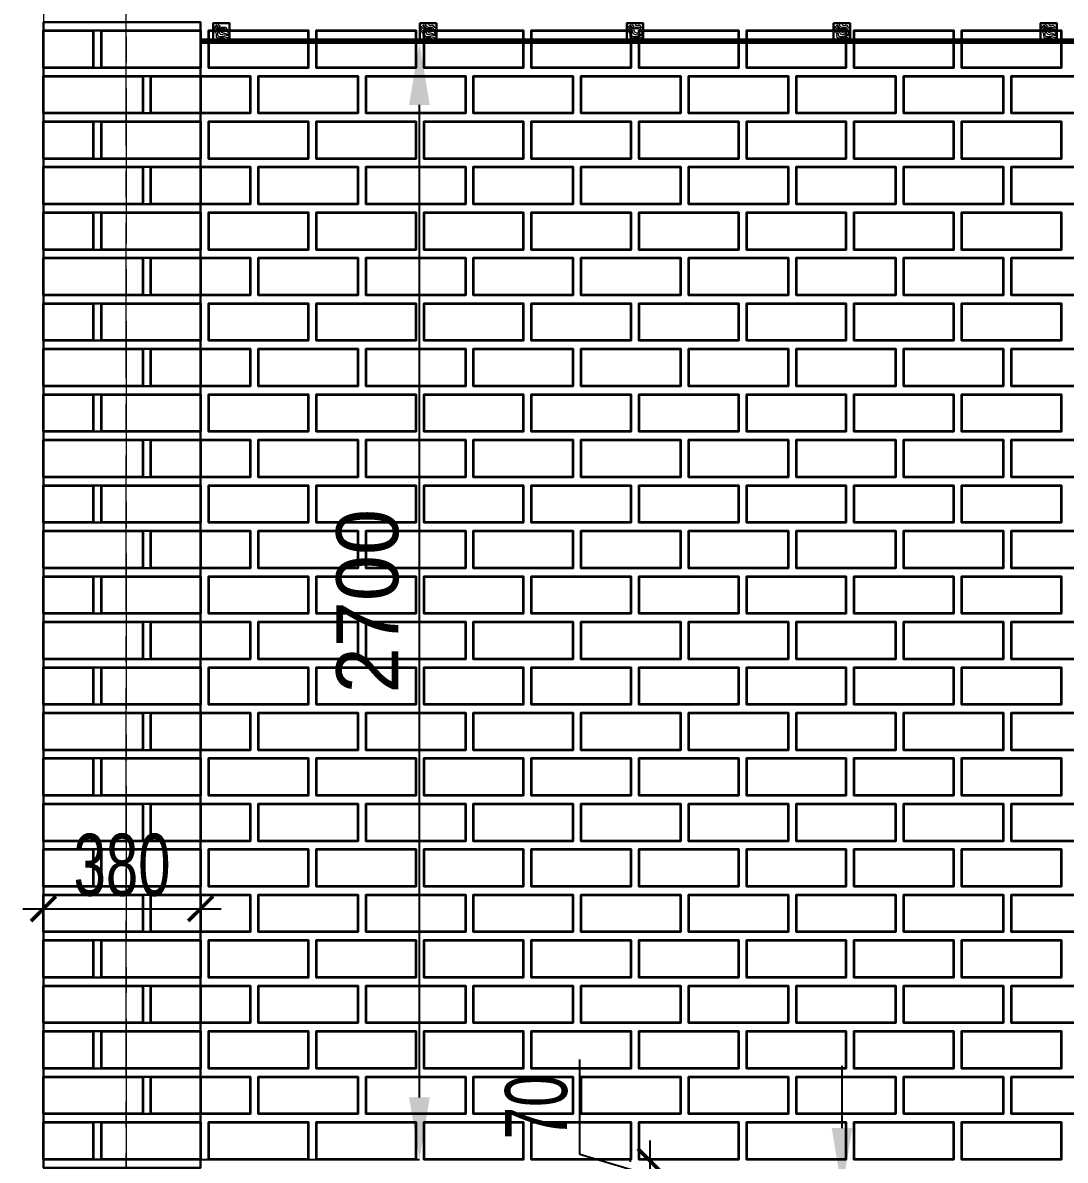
# Model space of a CAD drawing. Header units: millimetres. Extents: x 306212 to 393045, y -154783 to -111932.
# Drawn here: x 374353 to 376873, y -144149 to -141399 of the extents above; entities that cross this region are included whole.
import ezdxf

# ---------------------------------------------------------------- set-up
doc = ezdxf.new("R2010")
doc.units = ezdxf.units.MM
doc.linetypes.add('CENTER2', pattern=[1.125, 0.75, -0.125, 0.125, -0.125])
doc.layers.add('ahsap', color=222, linetype='Continuous', lineweight=13)
doc.layers.add('OLCU', color=7, linetype='Continuous', lineweight=13)
doc.layers.add('AKS', color=252, linetype='CENTER2')
doc.styles.add('TR', font='tsimplex.shx', dxfattribs={"width": 0.7})
doc.dimstyles.new('ISO-25', dxfattribs={"dimtxt": 100, "dimasz": 2.5, "dimexe": 1.25, "dimexo": 0.625, "dimtad": 1, "dimdec": 0, "dimtxsty": 'Standard', "dimcen": 2.5, "dimadec": 0, "dimazin": 0, "dimtfac": 1, "dimtdec": 0, "dimtmove": 0, "dimatfit": 3, "dimfxl": 0, "dimarcsym": 0})
doc.dimstyles.get("Standard").update_dxf_attribs({"dimtxt": 125, "dimasz": 60, "dimexe": 50, "dimexo": 50, "dimgap": 30, "dimtad": 1, "dimdec": 0, "dimzin": 0, "dimdsep": 46, "dimtxsty": 'TR', "dimblk": 'ARCHTICK', "dimcen": 90, "dimdle": 50, "dimclrt": 256, "dimadec": 0, "dimazin": 0, "dimtfac": 1, "dimtdec": 0, "dimtofl": 0, "dimtmove": 1, "dimatfit": 3, "dimldrblk": 'ARCHTICK', "dimfxl": 0, "dimtolj": 1, "dimtzin": 0, "dimarcsym": 0})

# ---------------------------------------------------------------- blocks, each defined once
blk = doc.blocks.new('*D759')
at = {"layer": 'ahsap', "color": 0, "lineweight": -2}
for p, q in [((376333.8, -144071.4), (376333.8, -143921.4)), ((376443.2, -144221.4), (376333.6, -144221.4)), ((376333.8, -144221.4), (376333.8, -144401.4)), ((376443.2, -144401.4), (376333.6, -144401.4)), ((376333.8, -144551.4), (376333.8, -145126.4))]:
    blk.add_line(p, q, dxfattribs=at)
at = {"layer": 'ahsap', "color": 0}
for points in [[(376308.8, -144071.4), (376358.8, -144071.4), (376333.8, -144221.4)], [(376308.8, -144551.4), (376358.8, -144551.4), (376333.8, -144401.4)]]:
    blk.add_solid(points, dxfattribs=at)
at = {"layer": 'DEFPOINTS', "color": 0}
for p in [(376443.8, -144221.4), (376333.8, -144401.4), (376443.8, -144401.4)]:
    blk.add_point(p, dxfattribs=at)
at = {"layer": 'ahsap', "color": 0, "insert": (376208.8, -144913.9), "char_height": 150, "attachment_point": 5, "rotation": 90}
blk.add_mtext('180', dxfattribs=at)
blk = doc.blocks.new('_ArchTick')
at = {"color": 0, "linetype": 'ByBlock', "const_width": 0.15}
blk.add_lwpolyline([(-0.5, -0.5), (0.5, 0.5)], dxfattribs=at)
blk = doc.blocks.new('*D758')
at = {"layer": 'DEFPOINTS', "color": 0}
for p in [(375870.2, -144151.4), (375873.9, -144151.4), (375873.9, -144221.4)]:
    blk.add_point(p, dxfattribs=at)
at = {"layer": 'OLCU', "color": 0, "lineweight": -2}
for p, q in [((375700.2, -144135.4), (375700.2, -143905.4)), ((375870.2, -144271.4), (375870.2, -144101.4)), ((375870.2, -144186.4), (375700.2, -144135.4)), ((375823.9, -144151.4), (375820.2, -144151.4)), ((375823.9, -144221.4), (375820.2, -144221.4))]:
    blk.add_line(p, q, dxfattribs=at)
at = {"layer": 'OLCU', "color": 0, "lineweight": -2, "xscale": 60, "yscale": 60, "zscale": 60}
for p, rotation in [((375870.2, -144151.4), 90), ((375870.2, -144221.4), 270)]:
    blk.add_blockref('_ArchTick', p, dxfattribs=dict(at, rotation=rotation))
at = {"layer": 'OLCU', "insert": (375595.2, -144020.4), "char_height": 150, "attachment_point": 5, "rotation": 90, "style": 'TR'}
blk.add_mtext('\\A1;70', dxfattribs=at)
blk = doc.blocks.new('*D767')
at = {"layer": 'ahsap', "color": 0, "lineweight": -2}
for p, q in [((374784.1, -141447.4), (375312.6, -141447.4)), ((375312.3, -143997.4), (375312.3, -141597.4)), ((374784.1, -144147.4), (375312.6, -144147.4))]:
    blk.add_line(p, q, dxfattribs=at)
at = {"layer": 'ahsap', "color": 0}
for points in [[(375287.3, -141597.4), (375337.3, -141597.4), (375312.3, -141447.4)], [(375287.3, -143997.4), (375337.3, -143997.4), (375312.3, -144147.4)]]:
    blk.add_solid(points, dxfattribs=at)
at = {"layer": 'DEFPOINTS', "color": 0}
for p in [(374783.4, -141447.4), (375312.3, -141447.4), (374783.4, -144147.4)]:
    blk.add_point(p, dxfattribs=at)
at = {"layer": 'ahsap', "color": 0, "insert": (375187.3, -142797.4), "char_height": 150, "attachment_point": 5, "rotation": 90}
blk.add_mtext('2700', dxfattribs=at)
blk = doc.blocks.new('*D755')
at = {"layer": 'DEFPOINTS', "color": 0}
for p in [(374783.4, -143541), (374403.4, -143727.4), (374783.4, -143727.4)]:
    blk.add_point(p, dxfattribs=at)
at = {"layer": 'OLCU', "color": 0, "lineweight": -2}
for p, q in [((374403.4, -143677.4), (374403.4, -143491)), ((374783.4, -143677.4), (374783.4, -143491)), ((374353.4, -143541), (374833.4, -143541))]:
    blk.add_line(p, q, dxfattribs=at)
at = {"layer": 'OLCU', "color": 0, "lineweight": -2, "xscale": 60, "yscale": 60, "zscale": 60, "rotation": 180}
blk.add_blockref('_ArchTick', (374403.4, -143541), dxfattribs=at)
at = {"layer": 'OLCU', "color": 0, "lineweight": -2, "xscale": 60, "yscale": 60, "zscale": 60}
blk.add_blockref('_ArchTick', (374783.4, -143541), dxfattribs=at)
at = {"layer": 'OLCU', "insert": (374593.4, -143436), "char_height": 150, "attachment_point": 5, "style": 'TR'}
blk.add_mtext('\\A1;380', dxfattribs=at)

msp = doc.modelspace()

# ---------------------------------------------------------------- linework, layer by layer
at = {"layer": 'ahsap'}
msp.add_line((374403.4, -140959.9), (374403.4, -147357.4), dxfattribs=at)
at = {"layer": 'ahsap', "color": 251, "lineweight": 30}
for points in [[(374403.4, -141417.4), (374783.4, -141417.4), (374783.4, -141397.4), (374403.4, -141397.4), (374403.4, -141417.4)], [(374403.4, -141527.4), (374783.4, -141527.4), (374783.4, -141507.4), (374403.4, -141507.4), (374403.4, -141527.4)], [(374403.4, -141637.4), (374783.4, -141637.4), (374783.4, -141617.4), (374403.4, -141617.4), (374403.4, -141637.4)], [(374403.4, -141747.4), (374783.4, -141747.4), (374783.4, -141727.4), (374403.4, -141727.4), (374403.4, -141747.4)], [(374403.4, -141857.4), (374783.4, -141857.4), (374783.4, -141837.4), (374403.4, -141837.4), (374403.4, -141857.4)], [(374403.4, -141967.4), (374783.4, -141967.4), (374783.4, -141947.4), (374403.4, -141947.4), (374403.4, -141967.4)], [(374403.4, -142077.4), (374783.4, -142077.4), (374783.4, -142057.4), (374403.4, -142057.4), (374403.4, -142077.4)], [(374403.4, -142187.4), (374783.4, -142187.4), (374783.4, -142167.4), (374403.4, -142167.4), (374403.4, -142187.4)], [(374403.4, -142297.4), (374783.4, -142297.4), (374783.4, -142277.4), (374403.4, -142277.4), (374403.4, -142297.4)], [(374403.4, -142407.4), (374783.4, -142407.4), (374783.4, -142387.4), (374403.4, -142387.4), (374403.4, -142407.4)], [(374403.4, -142517.4), (374783.4, -142517.4), (374783.4, -142497.4), (374403.4, -142497.4), (374403.4, -142517.4)], [(374403.4, -142627.4), (374783.4, -142627.4), (374783.4, -142607.4), (374403.4, -142607.4), (374403.4, -142627.4)], [(374403.4, -142737.4), (374783.4, -142737.4), (374783.4, -142717.4), (374403.4, -142717.4), (374403.4, -142737.4)], [(374403.4, -142847.4), (374783.4, -142847.4), (374783.4, -142827.4), (374403.4, -142827.4), (374403.4, -142847.4)], [(374403.4, -142957.4), (374783.4, -142957.4), (374783.4, -142937.4), (374403.4, -142937.4), (374403.4, -142957.4)], [(374403.4, -143067.4), (374783.4, -143067.4), (374783.4, -143047.4), (374403.4, -143047.4), (374403.4, -143067.4)], [(374403.4, -143177.4), (374783.4, -143177.4), (374783.4, -143157.4), (374403.4, -143157.4), (374403.4, -143177.4)], [(374403.4, -143287.4), (374783.4, -143287.4), (374783.4, -143267.4), (374403.4, -143267.4), (374403.4, -143287.4)], [(374403.4, -143397.4), (374783.4, -143397.4), (374783.4, -143377.4), (374403.4, -143377.4), (374403.4, -143397.4)], [(374403.4, -143507.4), (374783.4, -143507.4), (374783.4, -143487.4), (374403.4, -143487.4), (374403.4, -143507.4)], [(374403.4, -143617.4), (374783.4, -143617.4), (374783.4, -143597.4), (374403.4, -143597.4), (374403.4, -143617.4)], [(374403.4, -143727.4), (374783.4, -143727.4), (374783.4, -143707.4), (374403.4, -143707.4), (374403.4, -143727.4)], [(374403.4, -143837.4), (374783.4, -143837.4), (374783.4, -143817.4), (374403.4, -143817.4), (374403.4, -143837.4)], [(374403.4, -143947.4), (374783.4, -143947.4), (374783.4, -143927.4), (374403.4, -143927.4), (374403.4, -143947.4)], [(374403.4, -144057.4), (374783.4, -144057.4), (374783.4, -144037.4), (374403.4, -144037.4), (374403.4, -144057.4)], [(374403.4, -144167.4), (374783.4, -144167.4), (374783.4, -144147.4), (374403.4, -144147.4), (374403.4, -144167.4)]]:
    msp.add_lwpolyline(points, dxfattribs=at)
at = {"layer": 'ahsap', "color": 46, "lineweight": 30}
for points in [[(374853.4, -141439.4), (374853.4, -141399.9), (374813.4, -141399.9), (374813.4, -141439.4), (374853.4, -141439.4)], [(375353.4, -141439.4), (375353.4, -141399.9), (375313.4, -141399.9), (375313.4, -141439.4), (375353.4, -141439.4)], [(375853.4, -141439.4), (375853.4, -141399.9), (375813.4, -141399.9), (375813.4, -141439.4), (375853.4, -141439.4)], [(376353.4, -141439.4), (376353.4, -141399.9), (376313.4, -141399.9), (376313.4, -141439.4), (376353.4, -141439.4)], [(376853.4, -141439.4), (376853.4, -141399.9), (376813.4, -141399.9), (376813.4, -141439.4), (376853.4, -141439.4)], [(378013.4, -141439.4), (374783.4, -141439.4)], [(385973.4, -141439.4), (374783.4, -141439.4)], [(378013.4, -141443.4), (374783.4, -141443.4)], [(385973.4, -141443.4), (374783.4, -141443.4)], [(378013.4, -141447.4), (374783.4, -141447.4)], [(385973.4, -141447.4), (374783.4, -141447.4)]]:
    msp.add_lwpolyline(points, dxfattribs=at)
at = {"layer": 'ahsap', "color": 26, "lineweight": 35}
for points in [[(374403.4, -141507.4), (374403.4, -141417.4), (374523.4, -141417.4), (374523.4, -141507.4), (374403.4, -141507.4)], [(374743.4, -141507.4), (374543.4, -141507.4), (374543.4, -141417.4), (374783.4, -141417.4), (374783.4, -141507.4), (374743.4, -141507.4)], [(375003.4, -141507.4), (374803.4, -141507.4), (374803.4, -141417.4), (375043.4, -141417.4), (375043.4, -141507.4), (375003.4, -141507.4)], [(375263.4, -141507.4), (375063.4, -141507.4), (375063.4, -141417.4), (375303.4, -141417.4), (375303.4, -141507.4), (375263.4, -141507.4)], [(375523.4, -141507.4), (375323.4, -141507.4), (375323.4, -141417.4), (375563.4, -141417.4), (375563.4, -141507.4), (375523.4, -141507.4)], [(375783.4, -141507.4), (375583.4, -141507.4), (375583.4, -141417.4), (375823.4, -141417.4), (375823.4, -141507.4), (375783.4, -141507.4)], [(376043.4, -141507.4), (375843.4, -141507.4), (375843.4, -141417.4), (376083.4, -141417.4), (376083.4, -141507.4), (376043.4, -141507.4)], [(376303.4, -141507.4), (376103.4, -141507.4), (376103.4, -141417.4), (376343.4, -141417.4), (376343.4, -141507.4), (376303.4, -141507.4)], [(376563.4, -141507.4), (376363.4, -141507.4), (376363.4, -141417.4), (376603.4, -141417.4), (376603.4, -141507.4), (376563.4, -141507.4)], [(376823.4, -141507.4), (376623.4, -141507.4), (376623.4, -141417.4), (376863.4, -141417.4), (376863.4, -141507.4), (376823.4, -141507.4)], [(374603.4, -141617.4), (374403.4, -141617.4), (374403.4, -141527.4), (374643.4, -141527.4), (374643.4, -141617.4), (374603.4, -141617.4)], [(374663.4, -141617.4), (374663.4, -141527.4), (374783.4, -141527.4), (374783.4, -141617.4), (374663.4, -141617.4)], [(374863.4, -141617.4), (374663.4, -141617.4), (374663.4, -141527.4), (374903.4, -141527.4), (374903.4, -141617.4), (374863.4, -141617.4)], [(375123.4, -141617.4), (374923.4, -141617.4), (374923.4, -141527.4), (375163.4, -141527.4), (375163.4, -141617.4), (375123.4, -141617.4)], [(375383.4, -141617.4), (375183.4, -141617.4), (375183.4, -141527.4), (375423.4, -141527.4), (375423.4, -141617.4), (375383.4, -141617.4)], [(375643.4, -141617.4), (375443.4, -141617.4), (375443.4, -141527.4), (375683.4, -141527.4), (375683.4, -141617.4), (375643.4, -141617.4)], [(375903.4, -141617.4), (375703.4, -141617.4), (375703.4, -141527.4), (375943.4, -141527.4), (375943.4, -141617.4), (375903.4, -141617.4)], [(376163.4, -141617.4), (375963.4, -141617.4), (375963.4, -141527.4), (376203.4, -141527.4), (376203.4, -141617.4), (376163.4, -141617.4)], [(376423.4, -141617.4), (376223.4, -141617.4), (376223.4, -141527.4), (376463.4, -141527.4), (376463.4, -141617.4), (376423.4, -141617.4)], [(376683.4, -141617.4), (376483.4, -141617.4), (376483.4, -141527.4), (376723.4, -141527.4), (376723.4, -141617.4), (376683.4, -141617.4)], [(376943.4, -141617.4), (376743.4, -141617.4), (376743.4, -141527.4), (376983.4, -141527.4), (376983.4, -141617.4), (376943.4, -141617.4)], [(374403.4, -141727.4), (374403.4, -141637.4), (374523.4, -141637.4), (374523.4, -141727.4), (374403.4, -141727.4)], [(374743.4, -141727.4), (374543.4, -141727.4), (374543.4, -141637.4), (374783.4, -141637.4), (374783.4, -141727.4), (374743.4, -141727.4)], [(375003.4, -141727.4), (374803.4, -141727.4), (374803.4, -141637.4), (375043.4, -141637.4), (375043.4, -141727.4), (375003.4, -141727.4)], [(375263.4, -141727.4), (375063.4, -141727.4), (375063.4, -141637.4), (375303.4, -141637.4), (375303.4, -141727.4), (375263.4, -141727.4)], [(375523.4, -141727.4), (375323.4, -141727.4), (375323.4, -141637.4), (375563.4, -141637.4), (375563.4, -141727.4), (375523.4, -141727.4)], [(375783.4, -141727.4), (375583.4, -141727.4), (375583.4, -141637.4), (375823.4, -141637.4), (375823.4, -141727.4), (375783.4, -141727.4)], [(376043.4, -141727.4), (375843.4, -141727.4), (375843.4, -141637.4), (376083.4, -141637.4), (376083.4, -141727.4), (376043.4, -141727.4)], [(376303.4, -141727.4), (376103.4, -141727.4), (376103.4, -141637.4), (376343.4, -141637.4), (376343.4, -141727.4), (376303.4, -141727.4)], [(376563.4, -141727.4), (376363.4, -141727.4), (376363.4, -141637.4), (376603.4, -141637.4), (376603.4, -141727.4), (376563.4, -141727.4)], [(376823.4, -141727.4), (376623.4, -141727.4), (376623.4, -141637.4), (376863.4, -141637.4), (376863.4, -141727.4), (376823.4, -141727.4)], [(374603.4, -141837.4), (374403.4, -141837.4), (374403.4, -141747.4), (374643.4, -141747.4), (374643.4, -141837.4), (374603.4, -141837.4)], [(374663.4, -141837.4), (374663.4, -141747.4), (374783.4, -141747.4), (374783.4, -141837.4), (374663.4, -141837.4)], [(374863.4, -141837.4), (374663.4, -141837.4), (374663.4, -141747.4), (374903.4, -141747.4), (374903.4, -141837.4), (374863.4, -141837.4)], [(375123.4, -141837.4), (374923.4, -141837.4), (374923.4, -141747.4), (375163.4, -141747.4), (375163.4, -141837.4), (375123.4, -141837.4)], [(375383.4, -141837.4), (375183.4, -141837.4), (375183.4, -141747.4), (375423.4, -141747.4), (375423.4, -141837.4), (375383.4, -141837.4)], [(375643.4, -141837.4), (375443.4, -141837.4), (375443.4, -141747.4), (375683.4, -141747.4), (375683.4, -141837.4), (375643.4, -141837.4)], [(375903.4, -141837.4), (375703.4, -141837.4), (375703.4, -141747.4), (375943.4, -141747.4), (375943.4, -141837.4), (375903.4, -141837.4)], [(376163.4, -141837.4), (375963.4, -141837.4), (375963.4, -141747.4), (376203.4, -141747.4), (376203.4, -141837.4), (376163.4, -141837.4)], [(376423.4, -141837.4), (376223.4, -141837.4), (376223.4, -141747.4), (376463.4, -141747.4), (376463.4, -141837.4), (376423.4, -141837.4)], [(376683.4, -141837.4), (376483.4, -141837.4), (376483.4, -141747.4), (376723.4, -141747.4), (376723.4, -141837.4), (376683.4, -141837.4)], [(376943.4, -141837.4), (376743.4, -141837.4), (376743.4, -141747.4), (376983.4, -141747.4), (376983.4, -141837.4), (376943.4, -141837.4)], [(374403.4, -141947.4), (374403.4, -141857.4), (374523.4, -141857.4), (374523.4, -141947.4), (374403.4, -141947.4)], [(374743.4, -141947.4), (374543.4, -141947.4), (374543.4, -141857.4), (374783.4, -141857.4), (374783.4, -141947.4), (374743.4, -141947.4)], [(375003.4, -141947.4), (374803.4, -141947.4), (374803.4, -141857.4), (375043.4, -141857.4), (375043.4, -141947.4), (375003.4, -141947.4)], [(375263.4, -141947.4), (375063.4, -141947.4), (375063.4, -141857.4), (375303.4, -141857.4), (375303.4, -141947.4), (375263.4, -141947.4)], [(375523.4, -141947.4), (375323.4, -141947.4), (375323.4, -141857.4), (375563.4, -141857.4), (375563.4, -141947.4), (375523.4, -141947.4)], [(375783.4, -141947.4), (375583.4, -141947.4), (375583.4, -141857.4), (375823.4, -141857.4), (375823.4, -141947.4), (375783.4, -141947.4)], [(376043.4, -141947.4), (375843.4, -141947.4), (375843.4, -141857.4), (376083.4, -141857.4), (376083.4, -141947.4), (376043.4, -141947.4)], [(376303.4, -141947.4), (376103.4, -141947.4), (376103.4, -141857.4), (376343.4, -141857.4), (376343.4, -141947.4), (376303.4, -141947.4)], [(376563.4, -141947.4), (376363.4, -141947.4), (376363.4, -141857.4), (376603.4, -141857.4), (376603.4, -141947.4), (376563.4, -141947.4)], [(376823.4, -141947.4), (376623.4, -141947.4), (376623.4, -141857.4), (376863.4, -141857.4), (376863.4, -141947.4), (376823.4, -141947.4)], [(374603.4, -142057.4), (374403.4, -142057.4), (374403.4, -141967.4), (374643.4, -141967.4), (374643.4, -142057.4), (374603.4, -142057.4)], [(374663.4, -142057.4), (374663.4, -141967.4), (374783.4, -141967.4), (374783.4, -142057.4), (374663.4, -142057.4)], [(374863.4, -142057.4), (374663.4, -142057.4), (374663.4, -141967.4), (374903.4, -141967.4), (374903.4, -142057.4), (374863.4, -142057.4)], [(375123.4, -142057.4), (374923.4, -142057.4), (374923.4, -141967.4), (375163.4, -141967.4), (375163.4, -142057.4), (375123.4, -142057.4)], [(375383.4, -142057.4), (375183.4, -142057.4), (375183.4, -141967.4), (375423.4, -141967.4), (375423.4, -142057.4), (375383.4, -142057.4)], [(375643.4, -142057.4), (375443.4, -142057.4), (375443.4, -141967.4), (375683.4, -141967.4), (375683.4, -142057.4), (375643.4, -142057.4)], [(375903.4, -142057.4), (375703.4, -142057.4), (375703.4, -141967.4), (375943.4, -141967.4), (375943.4, -142057.4), (375903.4, -142057.4)], [(376163.4, -142057.4), (375963.4, -142057.4), (375963.4, -141967.4), (376203.4, -141967.4), (376203.4, -142057.4), (376163.4, -142057.4)], [(376423.4, -142057.4), (376223.4, -142057.4), (376223.4, -141967.4), (376463.4, -141967.4), (376463.4, -142057.4), (376423.4, -142057.4)], [(376683.4, -142057.4), (376483.4, -142057.4), (376483.4, -141967.4), (376723.4, -141967.4), (376723.4, -142057.4), (376683.4, -142057.4)], [(376943.4, -142057.4), (376743.4, -142057.4), (376743.4, -141967.4), (376983.4, -141967.4), (376983.4, -142057.4), (376943.4, -142057.4)], [(374403.4, -142167.4), (374403.4, -142077.4), (374523.4, -142077.4), (374523.4, -142167.4), (374403.4, -142167.4)], [(374743.4, -142167.4), (374543.4, -142167.4), (374543.4, -142077.4), (374783.4, -142077.4), (374783.4, -142167.4), (374743.4, -142167.4)], [(375003.4, -142167.4), (374803.4, -142167.4), (374803.4, -142077.4), (375043.4, -142077.4), (375043.4, -142167.4), (375003.4, -142167.4)], [(375263.4, -142167.4), (375063.4, -142167.4), (375063.4, -142077.4), (375303.4, -142077.4), (375303.4, -142167.4), (375263.4, -142167.4)], [(375523.4, -142167.4), (375323.4, -142167.4), (375323.4, -142077.4), (375563.4, -142077.4), (375563.4, -142167.4), (375523.4, -142167.4)], [(375783.4, -142167.4), (375583.4, -142167.4), (375583.4, -142077.4), (375823.4, -142077.4), (375823.4, -142167.4), (375783.4, -142167.4)], [(376043.4, -142167.4), (375843.4, -142167.4), (375843.4, -142077.4), (376083.4, -142077.4), (376083.4, -142167.4), (376043.4, -142167.4)], [(376303.4, -142167.4), (376103.4, -142167.4), (376103.4, -142077.4), (376343.4, -142077.4), (376343.4, -142167.4), (376303.4, -142167.4)], [(376563.4, -142167.4), (376363.4, -142167.4), (376363.4, -142077.4), (376603.4, -142077.4), (376603.4, -142167.4), (376563.4, -142167.4)], [(376823.4, -142167.4), (376623.4, -142167.4), (376623.4, -142077.4), (376863.4, -142077.4), (376863.4, -142167.4), (376823.4, -142167.4)], [(374603.4, -142277.4), (374403.4, -142277.4), (374403.4, -142187.4), (374643.4, -142187.4), (374643.4, -142277.4), (374603.4, -142277.4)], [(374663.4, -142277.4), (374663.4, -142187.4), (374783.4, -142187.4), (374783.4, -142277.4), (374663.4, -142277.4)], [(374863.4, -142277.4), (374663.4, -142277.4), (374663.4, -142187.4), (374903.4, -142187.4), (374903.4, -142277.4), (374863.4, -142277.4)], [(375123.4, -142277.4), (374923.4, -142277.4), (374923.4, -142187.4), (375163.4, -142187.4), (375163.4, -142277.4), (375123.4, -142277.4)], [(375383.4, -142277.4), (375183.4, -142277.4), (375183.4, -142187.4), (375423.4, -142187.4), (375423.4, -142277.4), (375383.4, -142277.4)], [(375643.4, -142277.4), (375443.4, -142277.4), (375443.4, -142187.4), (375683.4, -142187.4), (375683.4, -142277.4), (375643.4, -142277.4)], [(375903.4, -142277.4), (375703.4, -142277.4), (375703.4, -142187.4), (375943.4, -142187.4), (375943.4, -142277.4), (375903.4, -142277.4)], [(376163.4, -142277.4), (375963.4, -142277.4), (375963.4, -142187.4), (376203.4, -142187.4), (376203.4, -142277.4), (376163.4, -142277.4)], [(376423.4, -142277.4), (376223.4, -142277.4), (376223.4, -142187.4), (376463.4, -142187.4), (376463.4, -142277.4), (376423.4, -142277.4)], [(376683.4, -142277.4), (376483.4, -142277.4), (376483.4, -142187.4), (376723.4, -142187.4), (376723.4, -142277.4), (376683.4, -142277.4)], [(376943.4, -142277.4), (376743.4, -142277.4), (376743.4, -142187.4), (376983.4, -142187.4), (376983.4, -142277.4), (376943.4, -142277.4)], [(374403.4, -142387.4), (374403.4, -142297.4), (374523.4, -142297.4), (374523.4, -142387.4), (374403.4, -142387.4)], [(374743.4, -142387.4), (374543.4, -142387.4), (374543.4, -142297.4), (374783.4, -142297.4), (374783.4, -142387.4), (374743.4, -142387.4)], [(375003.4, -142387.4), (374803.4, -142387.4), (374803.4, -142297.4), (375043.4, -142297.4), (375043.4, -142387.4), (375003.4, -142387.4)], [(375263.4, -142387.4), (375063.4, -142387.4), (375063.4, -142297.4), (375303.4, -142297.4), (375303.4, -142387.4), (375263.4, -142387.4)], [(375523.4, -142387.4), (375323.4, -142387.4), (375323.4, -142297.4), (375563.4, -142297.4), (375563.4, -142387.4), (375523.4, -142387.4)], [(375783.4, -142387.4), (375583.4, -142387.4), (375583.4, -142297.4), (375823.4, -142297.4), (375823.4, -142387.4), (375783.4, -142387.4)], [(376043.4, -142387.4), (375843.4, -142387.4), (375843.4, -142297.4), (376083.4, -142297.4), (376083.4, -142387.4), (376043.4, -142387.4)], [(376303.4, -142387.4), (376103.4, -142387.4), (376103.4, -142297.4), (376343.4, -142297.4), (376343.4, -142387.4), (376303.4, -142387.4)], [(376563.4, -142387.4), (376363.4, -142387.4), (376363.4, -142297.4), (376603.4, -142297.4), (376603.4, -142387.4), (376563.4, -142387.4)], [(376823.4, -142387.4), (376623.4, -142387.4), (376623.4, -142297.4), (376863.4, -142297.4), (376863.4, -142387.4), (376823.4, -142387.4)], [(374603.4, -142497.4), (374403.4, -142497.4), (374403.4, -142407.4), (374643.4, -142407.4), (374643.4, -142497.4), (374603.4, -142497.4)], [(374663.4, -142497.4), (374663.4, -142407.4), (374783.4, -142407.4), (374783.4, -142497.4), (374663.4, -142497.4)], [(374863.4, -142497.4), (374663.4, -142497.4), (374663.4, -142407.4), (374903.4, -142407.4), (374903.4, -142497.4), (374863.4, -142497.4)], [(375123.4, -142497.4), (374923.4, -142497.4), (374923.4, -142407.4), (375163.4, -142407.4), (375163.4, -142497.4), (375123.4, -142497.4)], [(375383.4, -142497.4), (375183.4, -142497.4), (375183.4, -142407.4), (375423.4, -142407.4), (375423.4, -142497.4), (375383.4, -142497.4)], [(375643.4, -142497.4), (375443.4, -142497.4), (375443.4, -142407.4), (375683.4, -142407.4), (375683.4, -142497.4), (375643.4, -142497.4)], [(375903.4, -142497.4), (375703.4, -142497.4), (375703.4, -142407.4), (375943.4, -142407.4), (375943.4, -142497.4), (375903.4, -142497.4)], [(376163.4, -142497.4), (375963.4, -142497.4), (375963.4, -142407.4), (376203.4, -142407.4), (376203.4, -142497.4), (376163.4, -142497.4)], [(376423.4, -142497.4), (376223.4, -142497.4), (376223.4, -142407.4), (376463.4, -142407.4), (376463.4, -142497.4), (376423.4, -142497.4)], [(376683.4, -142497.4), (376483.4, -142497.4), (376483.4, -142407.4), (376723.4, -142407.4), (376723.4, -142497.4), (376683.4, -142497.4)], [(376943.4, -142497.4), (376743.4, -142497.4), (376743.4, -142407.4), (376983.4, -142407.4), (376983.4, -142497.4), (376943.4, -142497.4)], [(374403.4, -142607.4), (374403.4, -142517.4), (374523.4, -142517.4), (374523.4, -142607.4), (374403.4, -142607.4)], [(374743.4, -142607.4), (374543.4, -142607.4), (374543.4, -142517.4), (374783.4, -142517.4), (374783.4, -142607.4), (374743.4, -142607.4)], [(375003.4, -142607.4), (374803.4, -142607.4), (374803.4, -142517.4), (375043.4, -142517.4), (375043.4, -142607.4), (375003.4, -142607.4)], [(375263.4, -142607.4), (375063.4, -142607.4), (375063.4, -142517.4), (375303.4, -142517.4), (375303.4, -142607.4), (375263.4, -142607.4)], [(375523.4, -142607.4), (375323.4, -142607.4), (375323.4, -142517.4), (375563.4, -142517.4), (375563.4, -142607.4), (375523.4, -142607.4)], [(375783.4, -142607.4), (375583.4, -142607.4), (375583.4, -142517.4), (375823.4, -142517.4), (375823.4, -142607.4), (375783.4, -142607.4)], [(376043.4, -142607.4), (375843.4, -142607.4), (375843.4, -142517.4), (376083.4, -142517.4), (376083.4, -142607.4), (376043.4, -142607.4)], [(376303.4, -142607.4), (376103.4, -142607.4), (376103.4, -142517.4), (376343.4, -142517.4), (376343.4, -142607.4), (376303.4, -142607.4)], [(376563.4, -142607.4), (376363.4, -142607.4), (376363.4, -142517.4), (376603.4, -142517.4), (376603.4, -142607.4), (376563.4, -142607.4)], [(376823.4, -142607.4), (376623.4, -142607.4), (376623.4, -142517.4), (376863.4, -142517.4), (376863.4, -142607.4), (376823.4, -142607.4)], [(374603.4, -142717.4), (374403.4, -142717.4), (374403.4, -142627.4), (374643.4, -142627.4), (374643.4, -142717.4), (374603.4, -142717.4)], [(374663.4, -142717.4), (374663.4, -142627.4), (374783.4, -142627.4), (374783.4, -142717.4), (374663.4, -142717.4)], [(374863.4, -142717.4), (374663.4, -142717.4), (374663.4, -142627.4), (374903.4, -142627.4), (374903.4, -142717.4), (374863.4, -142717.4)], [(375123.4, -142717.4), (374923.4, -142717.4), (374923.4, -142627.4), (375163.4, -142627.4), (375163.4, -142717.4), (375123.4, -142717.4)], [(375383.4, -142717.4), (375183.4, -142717.4), (375183.4, -142627.4), (375423.4, -142627.4), (375423.4, -142717.4), (375383.4, -142717.4)], [(375643.4, -142717.4), (375443.4, -142717.4), (375443.4, -142627.4), (375683.4, -142627.4), (375683.4, -142717.4), (375643.4, -142717.4)], [(375903.4, -142717.4), (375703.4, -142717.4), (375703.4, -142627.4), (375943.4, -142627.4), (375943.4, -142717.4), (375903.4, -142717.4)], [(376163.4, -142717.4), (375963.4, -142717.4), (375963.4, -142627.4), (376203.4, -142627.4), (376203.4, -142717.4), (376163.4, -142717.4)], [(376423.4, -142717.4), (376223.4, -142717.4), (376223.4, -142627.4), (376463.4, -142627.4), (376463.4, -142717.4), (376423.4, -142717.4)], [(376683.4, -142717.4), (376483.4, -142717.4), (376483.4, -142627.4), (376723.4, -142627.4), (376723.4, -142717.4), (376683.4, -142717.4)], [(376943.4, -142717.4), (376743.4, -142717.4), (376743.4, -142627.4), (376983.4, -142627.4), (376983.4, -142717.4), (376943.4, -142717.4)], [(374403.4, -142827.4), (374403.4, -142737.4), (374523.4, -142737.4), (374523.4, -142827.4), (374403.4, -142827.4)], [(374743.4, -142827.4), (374543.4, -142827.4), (374543.4, -142737.4), (374783.4, -142737.4), (374783.4, -142827.4), (374743.4, -142827.4)], [(375003.4, -142827.4), (374803.4, -142827.4), (374803.4, -142737.4), (375043.4, -142737.4), (375043.4, -142827.4), (375003.4, -142827.4)], [(375263.4, -142827.4), (375063.4, -142827.4), (375063.4, -142737.4), (375303.4, -142737.4), (375303.4, -142827.4), (375263.4, -142827.4)], [(375523.4, -142827.4), (375323.4, -142827.4), (375323.4, -142737.4), (375563.4, -142737.4), (375563.4, -142827.4), (375523.4, -142827.4)], [(375783.4, -142827.4), (375583.4, -142827.4), (375583.4, -142737.4), (375823.4, -142737.4), (375823.4, -142827.4), (375783.4, -142827.4)], [(376043.4, -142827.4), (375843.4, -142827.4), (375843.4, -142737.4), (376083.4, -142737.4), (376083.4, -142827.4), (376043.4, -142827.4)], [(376303.4, -142827.4), (376103.4, -142827.4), (376103.4, -142737.4), (376343.4, -142737.4), (376343.4, -142827.4), (376303.4, -142827.4)], [(376563.4, -142827.4), (376363.4, -142827.4), (376363.4, -142737.4), (376603.4, -142737.4), (376603.4, -142827.4), (376563.4, -142827.4)], [(376823.4, -142827.4), (376623.4, -142827.4), (376623.4, -142737.4), (376863.4, -142737.4), (376863.4, -142827.4), (376823.4, -142827.4)], [(374603.4, -142937.4), (374403.4, -142937.4), (374403.4, -142847.4), (374643.4, -142847.4), (374643.4, -142937.4), (374603.4, -142937.4)], [(374663.4, -142937.4), (374663.4, -142847.4), (374783.4, -142847.4), (374783.4, -142937.4), (374663.4, -142937.4)], [(374863.4, -142937.4), (374663.4, -142937.4), (374663.4, -142847.4), (374903.4, -142847.4), (374903.4, -142937.4), (374863.4, -142937.4)], [(375123.4, -142937.4), (374923.4, -142937.4), (374923.4, -142847.4), (375163.4, -142847.4), (375163.4, -142937.4), (375123.4, -142937.4)], [(375383.4, -142937.4), (375183.4, -142937.4), (375183.4, -142847.4), (375423.4, -142847.4), (375423.4, -142937.4), (375383.4, -142937.4)], [(375643.4, -142937.4), (375443.4, -142937.4), (375443.4, -142847.4), (375683.4, -142847.4), (375683.4, -142937.4), (375643.4, -142937.4)], [(375903.4, -142937.4), (375703.4, -142937.4), (375703.4, -142847.4), (375943.4, -142847.4), (375943.4, -142937.4), (375903.4, -142937.4)], [(376163.4, -142937.4), (375963.4, -142937.4), (375963.4, -142847.4), (376203.4, -142847.4), (376203.4, -142937.4), (376163.4, -142937.4)], [(376423.4, -142937.4), (376223.4, -142937.4), (376223.4, -142847.4), (376463.4, -142847.4), (376463.4, -142937.4), (376423.4, -142937.4)], [(376683.4, -142937.4), (376483.4, -142937.4), (376483.4, -142847.4), (376723.4, -142847.4), (376723.4, -142937.4), (376683.4, -142937.4)], [(376943.4, -142937.4), (376743.4, -142937.4), (376743.4, -142847.4), (376983.4, -142847.4), (376983.4, -142937.4), (376943.4, -142937.4)], [(374403.4, -143047.4), (374403.4, -142957.4), (374523.4, -142957.4), (374523.4, -143047.4), (374403.4, -143047.4)], [(374743.4, -143047.4), (374543.4, -143047.4), (374543.4, -142957.4), (374783.4, -142957.4), (374783.4, -143047.4), (374743.4, -143047.4)], [(375003.4, -143047.4), (374803.4, -143047.4), (374803.4, -142957.4), (375043.4, -142957.4), (375043.4, -143047.4), (375003.4, -143047.4)], [(375263.4, -143047.4), (375063.4, -143047.4), (375063.4, -142957.4), (375303.4, -142957.4), (375303.4, -143047.4), (375263.4, -143047.4)], [(375523.4, -143047.4), (375323.4, -143047.4), (375323.4, -142957.4), (375563.4, -142957.4), (375563.4, -143047.4), (375523.4, -143047.4)], [(375783.4, -143047.4), (375583.4, -143047.4), (375583.4, -142957.4), (375823.4, -142957.4), (375823.4, -143047.4), (375783.4, -143047.4)], [(376043.4, -143047.4), (375843.4, -143047.4), (375843.4, -142957.4), (376083.4, -142957.4), (376083.4, -143047.4), (376043.4, -143047.4)], [(376303.4, -143047.4), (376103.4, -143047.4), (376103.4, -142957.4), (376343.4, -142957.4), (376343.4, -143047.4), (376303.4, -143047.4)], [(376563.4, -143047.4), (376363.4, -143047.4), (376363.4, -142957.4), (376603.4, -142957.4), (376603.4, -143047.4), (376563.4, -143047.4)], [(376823.4, -143047.4), (376623.4, -143047.4), (376623.4, -142957.4), (376863.4, -142957.4), (376863.4, -143047.4), (376823.4, -143047.4)], [(374603.4, -143157.4), (374403.4, -143157.4), (374403.4, -143067.4), (374643.4, -143067.4), (374643.4, -143157.4), (374603.4, -143157.4)], [(374663.4, -143157.4), (374663.4, -143067.4), (374783.4, -143067.4), (374783.4, -143157.4), (374663.4, -143157.4)], [(374863.4, -143157.4), (374663.4, -143157.4), (374663.4, -143067.4), (374903.4, -143067.4), (374903.4, -143157.4), (374863.4, -143157.4)], [(375123.4, -143157.4), (374923.4, -143157.4), (374923.4, -143067.4), (375163.4, -143067.4), (375163.4, -143157.4), (375123.4, -143157.4)], [(375383.4, -143157.4), (375183.4, -143157.4), (375183.4, -143067.4), (375423.4, -143067.4), (375423.4, -143157.4), (375383.4, -143157.4)], [(375643.4, -143157.4), (375443.4, -143157.4), (375443.4, -143067.4), (375683.4, -143067.4), (375683.4, -143157.4), (375643.4, -143157.4)], [(375903.4, -143157.4), (375703.4, -143157.4), (375703.4, -143067.4), (375943.4, -143067.4), (375943.4, -143157.4), (375903.4, -143157.4)], [(376163.4, -143157.4), (375963.4, -143157.4), (375963.4, -143067.4), (376203.4, -143067.4), (376203.4, -143157.4), (376163.4, -143157.4)], [(376423.4, -143157.4), (376223.4, -143157.4), (376223.4, -143067.4), (376463.4, -143067.4), (376463.4, -143157.4), (376423.4, -143157.4)], [(376683.4, -143157.4), (376483.4, -143157.4), (376483.4, -143067.4), (376723.4, -143067.4), (376723.4, -143157.4), (376683.4, -143157.4)], [(376943.4, -143157.4), (376743.4, -143157.4), (376743.4, -143067.4), (376983.4, -143067.4), (376983.4, -143157.4), (376943.4, -143157.4)], [(374403.4, -143267.4), (374403.4, -143177.4), (374523.4, -143177.4), (374523.4, -143267.4), (374403.4, -143267.4)], [(374743.4, -143267.4), (374543.4, -143267.4), (374543.4, -143177.4), (374783.4, -143177.4), (374783.4, -143267.4), (374743.4, -143267.4)], [(375003.4, -143267.4), (374803.4, -143267.4), (374803.4, -143177.4), (375043.4, -143177.4), (375043.4, -143267.4), (375003.4, -143267.4)], [(375263.4, -143267.4), (375063.4, -143267.4), (375063.4, -143177.4), (375303.4, -143177.4), (375303.4, -143267.4), (375263.4, -143267.4)], [(375523.4, -143267.4), (375323.4, -143267.4), (375323.4, -143177.4), (375563.4, -143177.4), (375563.4, -143267.4), (375523.4, -143267.4)], [(375783.4, -143267.4), (375583.4, -143267.4), (375583.4, -143177.4), (375823.4, -143177.4), (375823.4, -143267.4), (375783.4, -143267.4)], [(376043.4, -143267.4), (375843.4, -143267.4), (375843.4, -143177.4), (376083.4, -143177.4), (376083.4, -143267.4), (376043.4, -143267.4)], [(376303.4, -143267.4), (376103.4, -143267.4), (376103.4, -143177.4), (376343.4, -143177.4), (376343.4, -143267.4), (376303.4, -143267.4)], [(376563.4, -143267.4), (376363.4, -143267.4), (376363.4, -143177.4), (376603.4, -143177.4), (376603.4, -143267.4), (376563.4, -143267.4)], [(376823.4, -143267.4), (376623.4, -143267.4), (376623.4, -143177.4), (376863.4, -143177.4), (376863.4, -143267.4), (376823.4, -143267.4)], [(374603.4, -143377.4), (374403.4, -143377.4), (374403.4, -143287.4), (374643.4, -143287.4), (374643.4, -143377.4), (374603.4, -143377.4)], [(374663.4, -143377.4), (374663.4, -143287.4), (374783.4, -143287.4), (374783.4, -143377.4), (374663.4, -143377.4)], [(374863.4, -143377.4), (374663.4, -143377.4), (374663.4, -143287.4), (374903.4, -143287.4), (374903.4, -143377.4), (374863.4, -143377.4)], [(375123.4, -143377.4), (374923.4, -143377.4), (374923.4, -143287.4), (375163.4, -143287.4), (375163.4, -143377.4), (375123.4, -143377.4)], [(375383.4, -143377.4), (375183.4, -143377.4), (375183.4, -143287.4), (375423.4, -143287.4), (375423.4, -143377.4), (375383.4, -143377.4)], [(375643.4, -143377.4), (375443.4, -143377.4), (375443.4, -143287.4), (375683.4, -143287.4), (375683.4, -143377.4), (375643.4, -143377.4)], [(375903.4, -143377.4), (375703.4, -143377.4), (375703.4, -143287.4), (375943.4, -143287.4), (375943.4, -143377.4), (375903.4, -143377.4)], [(376163.4, -143377.4), (375963.4, -143377.4), (375963.4, -143287.4), (376203.4, -143287.4), (376203.4, -143377.4), (376163.4, -143377.4)], [(376423.4, -143377.4), (376223.4, -143377.4), (376223.4, -143287.4), (376463.4, -143287.4), (376463.4, -143377.4), (376423.4, -143377.4)], [(376683.4, -143377.4), (376483.4, -143377.4), (376483.4, -143287.4), (376723.4, -143287.4), (376723.4, -143377.4), (376683.4, -143377.4)], [(376943.4, -143377.4), (376743.4, -143377.4), (376743.4, -143287.4), (376983.4, -143287.4), (376983.4, -143377.4), (376943.4, -143377.4)], [(374403.4, -143487.4), (374403.4, -143397.4), (374523.4, -143397.4), (374523.4, -143487.4), (374403.4, -143487.4)], [(374743.4, -143487.4), (374543.4, -143487.4), (374543.4, -143397.4), (374783.4, -143397.4), (374783.4, -143487.4), (374743.4, -143487.4)], [(375003.4, -143487.4), (374803.4, -143487.4), (374803.4, -143397.4), (375043.4, -143397.4), (375043.4, -143487.4), (375003.4, -143487.4)], [(375263.4, -143487.4), (375063.4, -143487.4), (375063.4, -143397.4), (375303.4, -143397.4), (375303.4, -143487.4), (375263.4, -143487.4)], [(375523.4, -143487.4), (375323.4, -143487.4), (375323.4, -143397.4), (375563.4, -143397.4), (375563.4, -143487.4), (375523.4, -143487.4)], [(375783.4, -143487.4), (375583.4, -143487.4), (375583.4, -143397.4), (375823.4, -143397.4), (375823.4, -143487.4), (375783.4, -143487.4)], [(376043.4, -143487.4), (375843.4, -143487.4), (375843.4, -143397.4), (376083.4, -143397.4), (376083.4, -143487.4), (376043.4, -143487.4)], [(376303.4, -143487.4), (376103.4, -143487.4), (376103.4, -143397.4), (376343.4, -143397.4), (376343.4, -143487.4), (376303.4, -143487.4)], [(376563.4, -143487.4), (376363.4, -143487.4), (376363.4, -143397.4), (376603.4, -143397.4), (376603.4, -143487.4), (376563.4, -143487.4)], [(376823.4, -143487.4), (376623.4, -143487.4), (376623.4, -143397.4), (376863.4, -143397.4), (376863.4, -143487.4), (376823.4, -143487.4)], [(374603.4, -143597.4), (374403.4, -143597.4), (374403.4, -143507.4), (374643.4, -143507.4), (374643.4, -143597.4), (374603.4, -143597.4)], [(374663.4, -143597.4), (374663.4, -143507.4), (374783.4, -143507.4), (374783.4, -143597.4), (374663.4, -143597.4)], [(374863.4, -143597.4), (374663.4, -143597.4), (374663.4, -143507.4), (374903.4, -143507.4), (374903.4, -143597.4), (374863.4, -143597.4)], [(375123.4, -143597.4), (374923.4, -143597.4), (374923.4, -143507.4), (375163.4, -143507.4), (375163.4, -143597.4), (375123.4, -143597.4)], [(375383.4, -143597.4), (375183.4, -143597.4), (375183.4, -143507.4), (375423.4, -143507.4), (375423.4, -143597.4), (375383.4, -143597.4)], [(375643.4, -143597.4), (375443.4, -143597.4), (375443.4, -143507.4), (375683.4, -143507.4), (375683.4, -143597.4), (375643.4, -143597.4)], [(375903.4, -143597.4), (375703.4, -143597.4), (375703.4, -143507.4), (375943.4, -143507.4), (375943.4, -143597.4), (375903.4, -143597.4)], [(376163.4, -143597.4), (375963.4, -143597.4), (375963.4, -143507.4), (376203.4, -143507.4), (376203.4, -143597.4), (376163.4, -143597.4)], [(376423.4, -143597.4), (376223.4, -143597.4), (376223.4, -143507.4), (376463.4, -143507.4), (376463.4, -143597.4), (376423.4, -143597.4)], [(376683.4, -143597.4), (376483.4, -143597.4), (376483.4, -143507.4), (376723.4, -143507.4), (376723.4, -143597.4), (376683.4, -143597.4)], [(376943.4, -143597.4), (376743.4, -143597.4), (376743.4, -143507.4), (376983.4, -143507.4), (376983.4, -143597.4), (376943.4, -143597.4)], [(374403.4, -143707.4), (374403.4, -143617.4), (374523.4, -143617.4), (374523.4, -143707.4), (374403.4, -143707.4)], [(374743.4, -143707.4), (374543.4, -143707.4), (374543.4, -143617.4), (374783.4, -143617.4), (374783.4, -143707.4), (374743.4, -143707.4)], [(375003.4, -143707.4), (374803.4, -143707.4), (374803.4, -143617.4), (375043.4, -143617.4), (375043.4, -143707.4), (375003.4, -143707.4)], [(375263.4, -143707.4), (375063.4, -143707.4), (375063.4, -143617.4), (375303.4, -143617.4), (375303.4, -143707.4), (375263.4, -143707.4)], [(375523.4, -143707.4), (375323.4, -143707.4), (375323.4, -143617.4), (375563.4, -143617.4), (375563.4, -143707.4), (375523.4, -143707.4)], [(375783.4, -143707.4), (375583.4, -143707.4), (375583.4, -143617.4), (375823.4, -143617.4), (375823.4, -143707.4), (375783.4, -143707.4)], [(376043.4, -143707.4), (375843.4, -143707.4), (375843.4, -143617.4), (376083.4, -143617.4), (376083.4, -143707.4), (376043.4, -143707.4)], [(376303.4, -143707.4), (376103.4, -143707.4), (376103.4, -143617.4), (376343.4, -143617.4), (376343.4, -143707.4), (376303.4, -143707.4)], [(376563.4, -143707.4), (376363.4, -143707.4), (376363.4, -143617.4), (376603.4, -143617.4), (376603.4, -143707.4), (376563.4, -143707.4)], [(376823.4, -143707.4), (376623.4, -143707.4), (376623.4, -143617.4), (376863.4, -143617.4), (376863.4, -143707.4), (376823.4, -143707.4)], [(374603.4, -143817.4), (374403.4, -143817.4), (374403.4, -143727.4), (374643.4, -143727.4), (374643.4, -143817.4), (374603.4, -143817.4)], [(374663.4, -143817.4), (374663.4, -143727.4), (374783.4, -143727.4), (374783.4, -143817.4), (374663.4, -143817.4)], [(374863.4, -143817.4), (374663.4, -143817.4), (374663.4, -143727.4), (374903.4, -143727.4), (374903.4, -143817.4), (374863.4, -143817.4)], [(375123.4, -143817.4), (374923.4, -143817.4), (374923.4, -143727.4), (375163.4, -143727.4), (375163.4, -143817.4), (375123.4, -143817.4)], [(375383.4, -143817.4), (375183.4, -143817.4), (375183.4, -143727.4), (375423.4, -143727.4), (375423.4, -143817.4), (375383.4, -143817.4)], [(375643.4, -143817.4), (375443.4, -143817.4), (375443.4, -143727.4), (375683.4, -143727.4), (375683.4, -143817.4), (375643.4, -143817.4)], [(375903.4, -143817.4), (375703.4, -143817.4), (375703.4, -143727.4), (375943.4, -143727.4), (375943.4, -143817.4), (375903.4, -143817.4)], [(376163.4, -143817.4), (375963.4, -143817.4), (375963.4, -143727.4), (376203.4, -143727.4), (376203.4, -143817.4), (376163.4, -143817.4)], [(376423.4, -143817.4), (376223.4, -143817.4), (376223.4, -143727.4), (376463.4, -143727.4), (376463.4, -143817.4), (376423.4, -143817.4)], [(376683.4, -143817.4), (376483.4, -143817.4), (376483.4, -143727.4), (376723.4, -143727.4), (376723.4, -143817.4), (376683.4, -143817.4)], [(376943.4, -143817.4), (376743.4, -143817.4), (376743.4, -143727.4), (376983.4, -143727.4), (376983.4, -143817.4), (376943.4, -143817.4)], [(374403.4, -143927.4), (374403.4, -143837.4), (374523.4, -143837.4), (374523.4, -143927.4), (374403.4, -143927.4)], [(374743.4, -143927.4), (374543.4, -143927.4), (374543.4, -143837.4), (374783.4, -143837.4), (374783.4, -143927.4), (374743.4, -143927.4)], [(375003.4, -143927.4), (374803.4, -143927.4), (374803.4, -143837.4), (375043.4, -143837.4), (375043.4, -143927.4), (375003.4, -143927.4)], [(375263.4, -143927.4), (375063.4, -143927.4), (375063.4, -143837.4), (375303.4, -143837.4), (375303.4, -143927.4), (375263.4, -143927.4)], [(375523.4, -143927.4), (375323.4, -143927.4), (375323.4, -143837.4), (375563.4, -143837.4), (375563.4, -143927.4), (375523.4, -143927.4)], [(375783.4, -143927.4), (375583.4, -143927.4), (375583.4, -143837.4), (375823.4, -143837.4), (375823.4, -143927.4), (375783.4, -143927.4)], [(376043.4, -143927.4), (375843.4, -143927.4), (375843.4, -143837.4), (376083.4, -143837.4), (376083.4, -143927.4), (376043.4, -143927.4)], [(376303.4, -143927.4), (376103.4, -143927.4), (376103.4, -143837.4), (376343.4, -143837.4), (376343.4, -143927.4), (376303.4, -143927.4)], [(376563.4, -143927.4), (376363.4, -143927.4), (376363.4, -143837.4), (376603.4, -143837.4), (376603.4, -143927.4), (376563.4, -143927.4)], [(376823.4, -143927.4), (376623.4, -143927.4), (376623.4, -143837.4), (376863.4, -143837.4), (376863.4, -143927.4), (376823.4, -143927.4)], [(374603.4, -144037.4), (374403.4, -144037.4), (374403.4, -143947.4), (374643.4, -143947.4), (374643.4, -144037.4), (374603.4, -144037.4)], [(374663.4, -144037.4), (374663.4, -143947.4), (374783.4, -143947.4), (374783.4, -144037.4), (374663.4, -144037.4)], [(374863.4, -144037.4), (374663.4, -144037.4), (374663.4, -143947.4), (374903.4, -143947.4), (374903.4, -144037.4), (374863.4, -144037.4)], [(375123.4, -144037.4), (374923.4, -144037.4), (374923.4, -143947.4), (375163.4, -143947.4), (375163.4, -144037.4), (375123.4, -144037.4)], [(375383.4, -144037.4), (375183.4, -144037.4), (375183.4, -143947.4), (375423.4, -143947.4), (375423.4, -144037.4), (375383.4, -144037.4)], [(375643.4, -144037.4), (375443.4, -144037.4), (375443.4, -143947.4), (375683.4, -143947.4), (375683.4, -144037.4), (375643.4, -144037.4)], [(375903.4, -144037.4), (375703.4, -144037.4), (375703.4, -143947.4), (375943.4, -143947.4), (375943.4, -144037.4), (375903.4, -144037.4)], [(376163.4, -144037.4), (375963.4, -144037.4), (375963.4, -143947.4), (376203.4, -143947.4), (376203.4, -144037.4), (376163.4, -144037.4)], [(376423.4, -144037.4), (376223.4, -144037.4), (376223.4, -143947.4), (376463.4, -143947.4), (376463.4, -144037.4), (376423.4, -144037.4)], [(376683.4, -144037.4), (376483.4, -144037.4), (376483.4, -143947.4), (376723.4, -143947.4), (376723.4, -144037.4), (376683.4, -144037.4)], [(376943.4, -144037.4), (376743.4, -144037.4), (376743.4, -143947.4), (376983.4, -143947.4), (376983.4, -144037.4), (376943.4, -144037.4)], [(374403.4, -144147.4), (374403.4, -144057.4), (374523.4, -144057.4), (374523.4, -144147.4), (374403.4, -144147.4)], [(374743.4, -144147.4), (374543.4, -144147.4), (374543.4, -144057.4), (374783.4, -144057.4), (374783.4, -144147.4), (374743.4, -144147.4)], [(375003.4, -144147.4), (374803.4, -144147.4), (374803.4, -144057.4), (375043.4, -144057.4), (375043.4, -144147.4), (375003.4, -144147.4)], [(375263.4, -144147.4), (375063.4, -144147.4), (375063.4, -144057.4), (375303.4, -144057.4), (375303.4, -144147.4), (375263.4, -144147.4)], [(375523.4, -144147.4), (375323.4, -144147.4), (375323.4, -144057.4), (375563.4, -144057.4), (375563.4, -144147.4), (375523.4, -144147.4)], [(375783.4, -144147.4), (375583.4, -144147.4), (375583.4, -144057.4), (375823.4, -144057.4), (375823.4, -144147.4), (375783.4, -144147.4)], [(376043.4, -144147.4), (375843.4, -144147.4), (375843.4, -144057.4), (376083.4, -144057.4), (376083.4, -144147.4), (376043.4, -144147.4)], [(376303.4, -144147.4), (376103.4, -144147.4), (376103.4, -144057.4), (376343.4, -144057.4), (376343.4, -144147.4), (376303.4, -144147.4)], [(376563.4, -144147.4), (376363.4, -144147.4), (376363.4, -144057.4), (376603.4, -144057.4), (376603.4, -144147.4), (376563.4, -144147.4)], [(376823.4, -144147.4), (376623.4, -144147.4), (376623.4, -144057.4), (376863.4, -144057.4), (376863.4, -144147.4), (376823.4, -144147.4)]]:
    msp.add_lwpolyline(points, dxfattribs=at)
at = {"layer": 'ahsap', "color": 62}
for points in [[(374815.1, -141409.3), (374816.6, -141415.2), (374822.9, -141419.9), (374825, -141429.9), (374836.8, -141431.9), (374848, -141434.5), (374850.5, -141437)], [(374816.7, -141405.9), (374820.2, -141411.9), (374825.1, -141415.5), (374829.6, -141424.8), (374840.2, -141427.5), (374851, -141430.4)], [(374819.6, -141404.6), (374822.7, -141409.2), (374829.5, -141415.5), (374831.8, -141419.8), (374839.4, -141423.2), (374847.2, -141426.1), (374850.9, -141428.1)], [(374821.6, -141403.3), (374826.7, -141409.3), (374832.9, -141412.6), (374841.1, -141412.6), (374846.5, -141417.3), (374850.4, -141426.2)], [(374826, -141403), (374830, -141407.6), (374837.4, -141409.6), (374843.5, -141409.6), (374847.5, -141414.7), (374850, -141420.2)], [(375315.1, -141409.3), (375316.6, -141415.2), (375322.9, -141419.9), (375325, -141429.9), (375336.8, -141431.9), (375348, -141434.5), (375350.5, -141437)], [(375316.7, -141405.9), (375320.2, -141411.9), (375325.1, -141415.5), (375329.6, -141424.8), (375340.2, -141427.5), (375351, -141430.4)], [(375319.6, -141404.6), (375322.7, -141409.2), (375329.5, -141415.5), (375331.8, -141419.8), (375339.4, -141423.2), (375347.2, -141426.1), (375350.9, -141428.1)], [(375321.6, -141403.3), (375326.7, -141409.3), (375332.9, -141412.6), (375341.1, -141412.6), (375346.5, -141417.3), (375350.4, -141426.2)], [(375326, -141403), (375330, -141407.6), (375337.4, -141409.6), (375343.5, -141409.6), (375347.5, -141414.7), (375350, -141420.2)], [(375334, -141402.8), (375338, -141405.3), (375344.3, -141404.1), (375347.9, -141408.3), (375350.8, -141411.7)], [(375815.1, -141409.3), (375816.6, -141415.2), (375822.9, -141419.9), (375825, -141429.9), (375836.8, -141431.9), (375848, -141434.5), (375850.5, -141437)], [(375816.7, -141405.9), (375820.2, -141411.9), (375825.1, -141415.5), (375829.6, -141424.8), (375840.2, -141427.5), (375851, -141430.4)], [(375819.6, -141404.6), (375822.7, -141409.2), (375829.5, -141415.5), (375831.8, -141419.8), (375839.4, -141423.2), (375847.2, -141426.1), (375850.9, -141428.1)], [(375821.6, -141403.3), (375826.7, -141409.3), (375832.9, -141412.6), (375841.1, -141412.6), (375846.5, -141417.3), (375850.4, -141426.2)], [(375826, -141403), (375830, -141407.6), (375837.4, -141409.6), (375843.5, -141409.6), (375847.5, -141414.7), (375850, -141420.2)], [(375834, -141402.8), (375838, -141405.3), (375844.3, -141404.1), (375847.9, -141408.3), (375850.8, -141411.7)], [(376315.1, -141409.3), (376316.6, -141415.2), (376322.9, -141419.9), (376325, -141429.9), (376336.8, -141431.9), (376348, -141434.5), (376350.5, -141437)], [(376316.7, -141405.9), (376320.2, -141411.9), (376325.1, -141415.5), (376329.6, -141424.8), (376340.2, -141427.5), (376351, -141430.4)], [(376319.6, -141404.6), (376322.7, -141409.2), (376329.5, -141415.5), (376331.8, -141419.8), (376339.4, -141423.2), (376347.2, -141426.1), (376350.9, -141428.1)], [(376321.6, -141403.3), (376326.7, -141409.3), (376332.9, -141412.6), (376341.1, -141412.6), (376346.5, -141417.3), (376350.4, -141426.2)], [(376326, -141403), (376330, -141407.6), (376337.4, -141409.6), (376343.5, -141409.6), (376347.5, -141414.7), (376350, -141420.2)], [(376334, -141402.8), (376338, -141405.3), (376344.3, -141404.1), (376347.9, -141408.3), (376350.8, -141411.7)], [(376815.1, -141409.3), (376816.6, -141415.2), (376822.9, -141419.9), (376825, -141429.9), (376836.8, -141431.9), (376848, -141434.5), (376850.5, -141437)], [(376816.7, -141405.9), (376820.2, -141411.9), (376825.1, -141415.5), (376829.6, -141424.8), (376840.2, -141427.5), (376851, -141430.4)], [(376819.6, -141404.6), (376822.7, -141409.2), (376829.5, -141415.5), (376831.8, -141419.8), (376839.4, -141423.2), (376847.2, -141426.1), (376850.9, -141428.1)], [(376821.6, -141403.3), (376826.7, -141409.3), (376832.9, -141412.6), (376841.1, -141412.6), (376846.5, -141417.3), (376850.4, -141426.2)], [(376826, -141403), (376830, -141407.6), (376837.4, -141409.6), (376843.5, -141409.6), (376847.5, -141414.7), (376850, -141420.2)], [(376834, -141402.8), (376838, -141405.3), (376844.3, -141404.1), (376847.9, -141408.3), (376850.8, -141411.7)], [(374815.2, -141418.6), (374818.1, -141420.7), (374821, -141426.9), (374821.3, -141433.5), (374828.1, -141435.3), (374838.2, -141435.2), (374842.2, -141436.8)], [(375315.2, -141418.6), (375318.1, -141420.7), (375321, -141426.9), (375321.3, -141433.5), (375328.1, -141435.3), (375338.2, -141435.2), (375342.2, -141436.8)], [(375815.2, -141418.6), (375818.1, -141420.7), (375821, -141426.9), (375821.3, -141433.5), (375828.1, -141435.3), (375838.2, -141435.2), (375842.2, -141436.8)], [(376315.2, -141418.6), (376318.1, -141420.7), (376321, -141426.9), (376321.3, -141433.5), (376328.1, -141435.3), (376338.2, -141435.2), (376342.2, -141436.8)], [(376815.2, -141418.6), (376818.1, -141420.7), (376821, -141426.9), (376821.3, -141433.5), (376828.1, -141435.3), (376838.2, -141435.2), (376842.2, -141436.8)]]:
    msp.add_spline(points, degree=3, dxfattribs=at)
at = {"layer": 'AKS', "lineweight": 5, "ltscale": 500}
for p, q in [((374603.4, -140432.4), (374603.4, -151057.4)), ((374603.4, -150695.1), (374603.4, -140571.2))]:
    msp.add_line(p, q, dxfattribs=at)

# ---------------------------------------------------------------- dimensions: what is measured, and where the dimension line sits
at = {"layer": 'ahsap', "color": 2}
dim = msp.add_linear_dim(base=(375312.3, -141447.4), p1=(374783.4, -144147.4), p2=(374783.4, -141447.4), angle=90, dimstyle='ISO-25', override={"dimtxt": 150, "dimasz": 150, "dimexe": 0.25, "dimgap": 50, "dimdle": 0.25, "dimfxl": 0.25}, dxfattribs=at)
dim.commit()
dim.dimension.update_dxf_attribs({"geometry": '*D767', "text_midpoint": (375187.3, -142797.4)})
at = {"layer": 'ahsap', "color": 0}
dim = msp.add_linear_dim(base=(376333.8, -144401.4), p1=(376443.8, -144221.4), p2=(376443.8, -144401.4), angle=90, dimstyle='ISO-25', override={"dimtxt": 150, "dimasz": 150, "dimexe": 0.25, "dimgap": 50, "dimdle": 0.25, "dimfxl": 0.25}, dxfattribs=at)
dim.commit()
dim.dimension.update_dxf_attribs({"geometry": '*D759', "text_midpoint": (376208.8, -144913.9)})
at = {"layer": 'OLCU'}
dim = msp.add_linear_dim(base=(374783.4, -143541), p1=(374403.4, -143727.4), p2=(374783.4, -143727.4), dimstyle='Standard', override={"dimtxt": 150}, dxfattribs=at)
dim.commit()
dim.dimension.update_dxf_attribs({"geometry": '*D755', "text_midpoint": (374593.4, -143436)})
dim = msp.add_linear_dim(base=(375870.2, -144151.4), p1=(375873.9, -144221.4), p2=(375873.9, -144151.4), angle=90, dimstyle='Standard', override={"dimtxt": 150}, dxfattribs=at)
dim.commit()
dim.dimension.update_dxf_attribs({"geometry": '*D758', "text_midpoint": (375595.2, -144105.4)})

doc.saveas('drawing.dxf')
